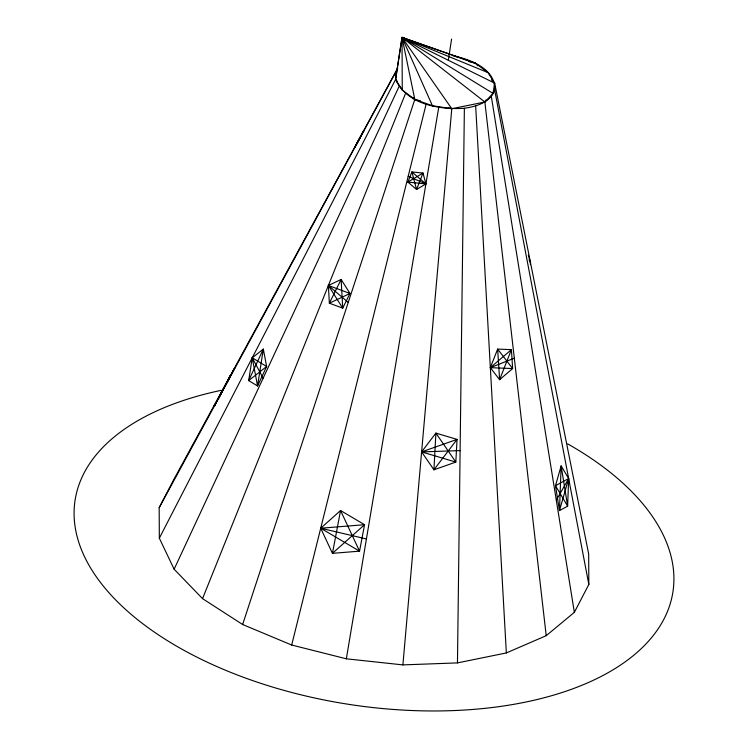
<?xml version="1.0" encoding="UTF-8"?>
<svg xmlns="http://www.w3.org/2000/svg" width="748" height="748" viewBox="0 0 748 748"><rect width="100%" height="100%" fill="white"/><g stroke="black" fill="none" stroke-linecap="round" stroke-linejoin="round"><path stroke-width="1.12" d="M397.786 68.059L173.648 479.823L159.174 507.696L159.333 538.177L174.125 569.2L202.54 598.643L242.633 624.505L291.683 645.028L346.343 658.81L402.892 664.897L457.467 662.896L464.377 108.282C476.102 106.525 490.314 102.598 494.699 90.181C495.802 68.535 469.95 59.382 452.549 55.576M568.658 478.542L567.629 506.172L559.485 510.594L555.484 485.695L561.15 465.882L568.658 478.542L559.485 510.594L561.15 465.882L567.629 506.172L555.484 485.695L568.658 478.542L556.306 500.206M530.379 264.652L530.482 262.567L528.322 255.18M402.892 664.897L451.783 108.74L402.022 37.4L395.58 79.494L159.333 538.177M464.377 108.282C439.609 109.872 406.977 104.533 395.58 79.494L402.022 37.4L475.438 63.225L487.967 72.584L494.662 83.15L588.667 553.988L588.826 584.469L574.352 612.341L546.218 635.688L506.349 652.939L457.467 662.896M448.342 60.27L451.586 39.074M252.226 357.825L248.673 380.601L257.574 385.959L266.634 366.483L263.324 349.101L252.226 357.825L257.574 385.959L263.324 349.101L248.673 380.601L266.634 366.483L252.226 357.825L263.146 378.161M397.216 69.246L395.542 72.463L395.58 79.494L402.274 90.05L414.803 99.419L432.428 105.749L451.783 108.74L484.863 101.999L493.025 93.397L494.662 83.15L491.455 79.821M346.343 658.81L438.739 107.338M291.683 645.028L426.126 104.159M242.633 624.505L414.803 99.419L402.022 37.4L475.438 63.225L477.841 65.712M490.342 367.67L497.644 349.092L511.417 349.643L512.632 368.558L499.608 379.694L490.342 367.67L511.417 349.643L499.608 379.694L497.644 349.092L512.632 368.558L490.342 367.67L514.315 358.189M202.54 598.643L405.547 93.453M174.125 569.2L398.993 86.656M230.618 375.169L214.162 406.314L234.853 367.745L214.162 406.314L230.618 375.169L218.248 398.927M546.218 635.688L484.863 101.999L485.891 100.017M356.506 144.336L363.865 130.526L354.702 147.608L363.865 130.526M159.174 507.696L395.542 72.463M421.61 451.895L435.897 433.101L457.047 439.394L455.822 462.077L433.934 469.809L421.61 451.895L457.047 439.394L433.934 469.809L435.897 433.101L455.822 462.077L421.61 451.895L460.114 450.614M320.714 528.228L340.564 510.529L364.566 524.703L359.545 551.164L332.449 553.342L320.714 528.228L364.566 524.703L332.449 553.342L340.564 510.529L359.545 551.164L320.714 528.228L366.426 538.953M425.911 183.905L416.561 189.487L407.894 182.091L411.877 171.937L423.013 173.059L425.911 183.905L407.894 182.091L423.013 173.059L416.561 189.487L411.877 171.937L425.911 183.905L408.193 176.294M328.381 285.474L341.125 279.462L349.98 293.468L342.715 308.139L329.363 303.202L328.381 285.474L349.98 293.468L329.363 303.202L341.125 279.462L342.715 308.139L328.381 285.474L348.241 302.426M454.391 56.371L457.804 56.895M468.706 61.523L475.438 63.225M420.404 100.83L414.803 99.419L413.205 97.754M448.426 107.89L451.783 108.74M402.274 90.05L402.022 37.4L487.967 72.584M432.428 105.749L402.022 37.4L409.306 40.701M484.863 101.999L402.022 37.4L494.662 83.15M402.022 37.4L493.025 93.397M395.58 79.494L397.179 81.158M529.173 259.911L530.482 262.567L529.294 259.556M494.699 90.181L588.826 584.469M491.352 96.614L574.352 612.341M475.663 105.982L506.349 652.939M567.639 443.863A302.407 160.25 8.7 0 1 580.111 686A302.407 160.25 8.7 0 1 134.603 617.25A302.407 160.25 8.7 0 1 221.034 390.372"/></g></svg>
